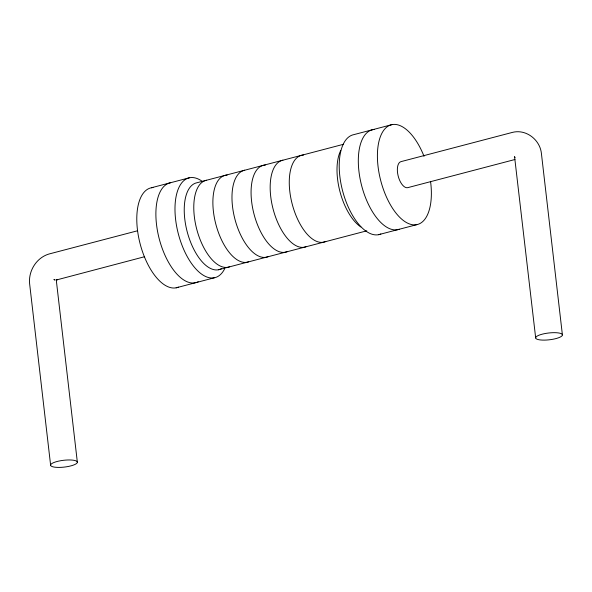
<?xml version="1.0" encoding="UTF-8"?>
<svg xmlns="http://www.w3.org/2000/svg" width="592" height="592" viewBox="0 0 592 592"><rect width="100%" height="100%" fill="white"/><g stroke="black" fill="none" stroke-linecap="round" stroke-linejoin="round"><path stroke-width="0.89" d="M151.411 187.753L189.603 177.733M392.03 124.609L353.838 134.636A51.548 24.405 75.3 0 0 342.842 191.778A51.548 24.405 75.3 0 0 380.848 233.995M343.53 144.285L196.944 182.758A44.829 21.223 75.3 0 0 187.694 233.566A44.829 21.223 75.3 0 0 221.438 268.664M137.359 230.821L49.062 253.99C36.578 257.609 28.364 270.773 29.6 283.553L50.616 465.186M144.633 256.706L56.173 280.038L57.387 279.394L56.595 280.386L56.499 282.007L77.345 462.182A13.446 3.411 -6.6 0 1 57.498 467.391A13.446 3.411 -6.6 0 1 57.098 461.486A13.446 3.411 -6.6 0 1 77.345 462.182M514.966 159.514L407.614 187.686A13.446 6.364 75.3 0 1 398.135 175.861A13.446 6.364 75.3 0 1 401.169 161.586L512.65 132.334C526.155 128.982 539.904 139.742 541.384 153.247L562.4 334.887A13.446 3.411 -6.6 0 1 542.553 340.097A13.446 3.411 -6.6 0 1 542.161 334.191A13.446 3.411 -6.6 0 1 562.4 334.887M218.441 269.76L366.796 230.828M176.135 287.816L214.326 277.789M378.562 234.691L416.753 224.664M515.047 157.635L514.559 156.606L535.671 337.899M287.549 251.489A44.829 21.223 75.3 0 1 253.879 213.601A44.829 21.223 75.3 0 1 265.364 165.035M305.901 246.783A44.829 21.223 75.3 0 1 273.186 209.39A44.829 21.223 75.3 0 1 282.88 160.203M268.45 256.506A44.829 21.223 75.3 0 1 235.209 220.224A44.829 21.223 75.3 0 1 244.688 170.23M248.61 261.819A44.829 21.223 75.3 0 1 215.481 222.807A44.829 21.223 75.3 0 1 227.173 175.054M229.518 266.829A44.829 21.223 75.3 0 1 196.796 229.437A44.829 21.223 75.3 0 1 206.497 180.249M224.664 268.753A51.548 24.405 75.3 0 1 178.155 233.159A51.548 24.405 75.3 0 1 202.479 181.515M195.227 282.798A51.548 24.405 75.3 0 1 158.878 237.451A51.548 24.405 75.3 0 1 170.511 182.743M198.253 281.762A51.548 24.405 75.3 0 1 196.004 282.621M178.421 287.113A51.548 24.405 75.3 0 1 139.986 243.282A51.548 24.405 75.3 0 1 153.002 187.56M430.547 181.352A51.548 24.405 75.3 0 1 401.539 219.01A51.548 24.405 75.3 0 1 380.212 137.129A51.548 24.405 75.3 0 1 424.027 156.303M399.193 229.267A51.548 24.405 75.3 0 1 361.305 184.327A51.548 24.405 75.3 0 1 374.521 129.426M360.876 226.973A44.829 21.223 75.3 0 1 339.971 191.645A44.829 21.223 75.3 0 1 340.726 150.523M325.741 241.469A44.829 21.223 75.3 0 1 292.071 203.574A44.829 21.223 75.3 0 1 303.563 155.008M54.952 279.92L54.057 279.631L54.952 279.92"/></g></svg>
